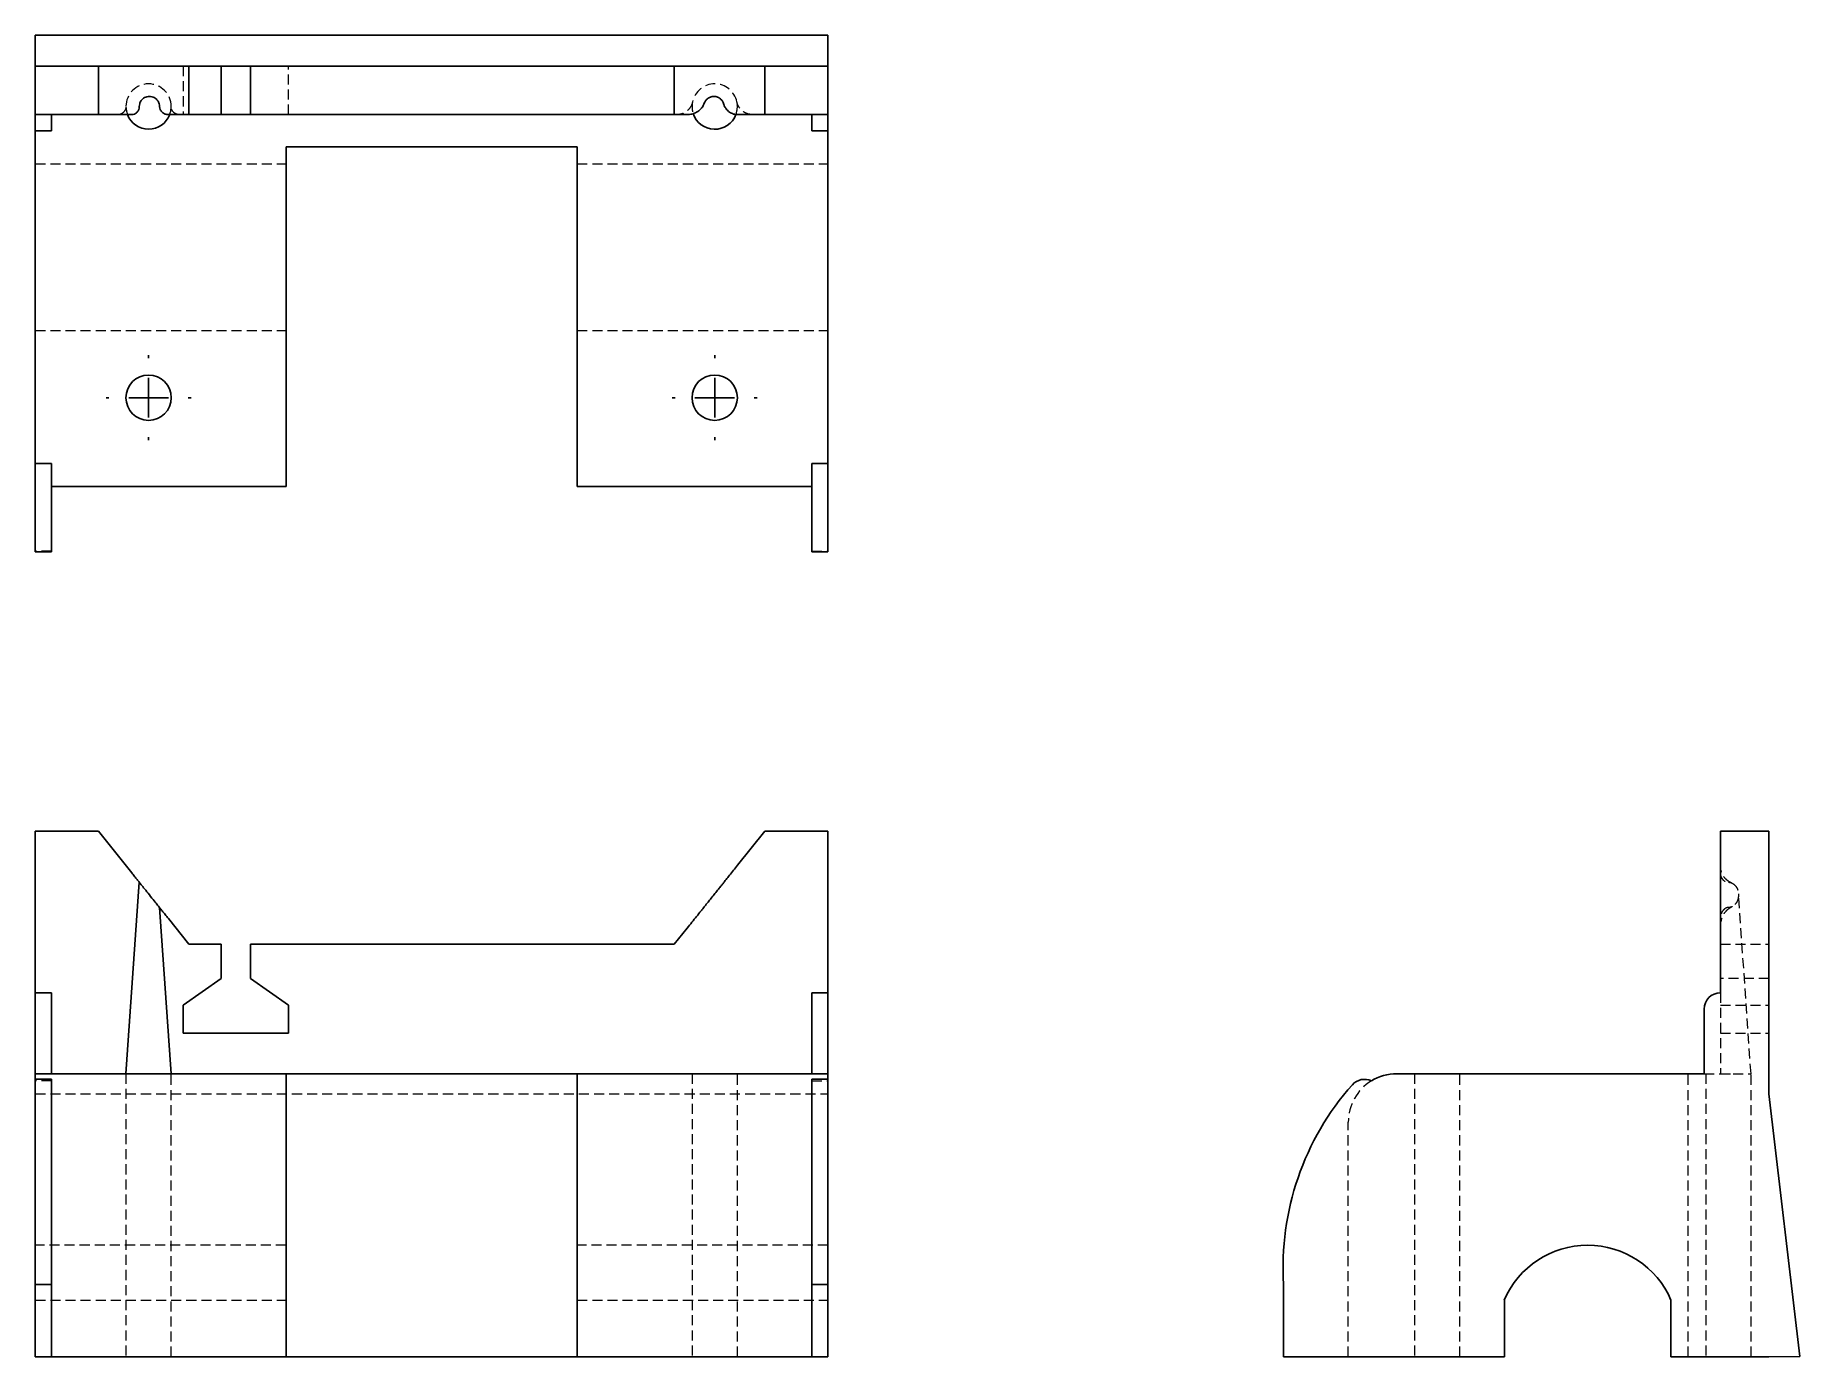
# Model space of a CAD drawing. Header units: millimetres. Extents: x 33 to 256, y 24 to 191.
import ezdxf

# ---------------------------------------------------------------- set-up
doc = ezdxf.new("R2010")
doc.units = ezdxf.units.MM
doc.linetypes.add('HIDDEN', pattern=[1.905, 1.27, -0.635])
doc.layers.add('10', color=7, linetype='Continuous')

# ---------------------------------------------------------------- blocks, each defined once
blk = doc.blocks.new('SW_CENTERMARKSYMBOL_0')
at = {"layer": '10', "color": 0}
for p, q in [((0, 5), (0, 5.36)), ((0, 0), (0, 2.5)), ((-5, 0), (-5.36, 0)), ((0, 0), (-2.5, 0)), ((0, 0), (0, -2.5)), ((0, 0), (2.5, 0)), ((5, 0), (5.36, 0)), ((0, -5), (0, -5.36))]:
    blk.add_line(p, q, dxfattribs=at)
blk = doc.blocks.new('SW_CENTERMARKSYMBOL_1')
at = {"layer": '10', "color": 0}
for p, q in [((0, 5), (0, 5.36)), ((0, 0), (0, 2.5)), ((-5, 0), (-5.36, 0)), ((0, 0), (-2.5, 0)), ((0, 0), (0, -2.5)), ((0, 0), (2.5, 0)), ((5, 0), (5.36, 0)), ((0, -5), (0, -5.36))]:
    blk.add_line(p, q, dxfattribs=at)

msp = doc.modelspace()

# ---------------------------------------------------------------- linework, layer by layer
at = {"color": 7, "linetype": 'Continuous', "lineweight": 25}
for p, q in [((33, 190.59), (133, 190.59)), ((33, 186.7), (33, 190.59)), ((133, 190.59), (133, 186.7)), ((40.96, 186.7), (33, 186.7)), ((33, 180.58), (33, 186.7)), ((40.96, 186.7), (40.96, 180.58)), ((52.39, 186.7), (40.96, 186.7)), ((52.39, 180.58), (52.39, 186.7)), ((56.47, 186.7), (52.39, 186.7)), ((56.47, 180.58), (56.47, 186.7)), ((60.14, 186.7), (56.47, 186.7)), ((60.14, 180.58), (60.14, 186.7)), ((113.61, 186.7), (60.14, 186.7)), ((113.61, 180.58), (113.61, 186.7)), ((113.61, 186.7), (125.04, 186.7)), ((133, 186.7), (125.04, 186.7)), ((125.04, 186.7), (125.04, 180.58)), ((133, 180.58), (133, 186.7)), ((40.96, 180.58), (33, 180.58)), ((33, 178.54), (33, 180.58)), ((35.04, 180.58), (35.04, 178.54)), ((45.18, 180.58), (40.96, 180.58)), ((52.39, 180.58), (49.8, 180.58)), ((56.47, 180.58), (52.39, 180.58)), ((60.14, 180.58), (56.47, 180.58)), ((113.61, 180.58), (60.14, 180.58)), ((113.61, 180.58), (115.24, 180.58)), ((121.6, 180.58), (125.04, 180.58)), ((133, 180.58), (125.04, 180.58)), ((130.96, 178.54), (130.96, 180.58)), ((133, 180.58), (133, 178.54)), ((35.04, 178.54), (33, 178.54)), ((33, 178.54), (33, 139.76)), ((133, 178.54), (130.96, 178.54)), ((133, 178.54), (133, 139.76)), ((101.37, 176.5), (64.63, 176.5)), ((64.63, 176.5), (64.63, 139.76)), ((101.37, 139.76), (101.37, 176.5)), ((33, 139.76), (33, 136.56)), ((64.63, 139.76), (64.63, 133.64)), ((101.37, 133.64), (101.37, 139.76)), ((133, 139.76), (133, 136.56)), ((35.04, 136.56), (33, 136.56)), ((33, 134.15), (33, 136.56)), ((35.04, 136.56), (35.04, 134.15)), ((130.96, 136.56), (133, 136.56)), ((130.96, 134.15), (130.96, 136.56)), ((133, 136.56), (133, 134.15)), ((33, 125.41), (33, 134.15)), ((35.04, 134.15), (35.04, 125.41)), ((64.63, 133.64), (35.04, 133.64)), ((130.96, 133.64), (101.37, 133.64)), ((130.96, 134.15), (130.96, 125.41)), ((133, 125.41), (133, 134.15)), ((33, 125.41), (35.04, 125.41)), ((130.96, 125.41), (133, 125.41)), ((40.96, 90.16), (33, 90.16)), ((33, 90.16), (33, 69.76)), ((45.18, 84.89), (40.96, 90.16)), ((121.6, 85.86), (125.04, 90.16)), ((133, 90.16), (125.04, 90.16)), ((133, 90.16), (133, 69.76)), ((245.58, 90.16), (245.58, 69.76)), ((245.58, 90.16), (251.7, 90.16)), ((251.7, 57), (251.7, 90.16)), ((46.12, 83.71), (44.43, 59.55)), ((50.14, 59.55), (48.68, 80.52)), ((52.39, 75.88), (49.8, 79.12)), ((113.61, 75.88), (115.24, 77.92)), ((56.47, 75.88), (52.39, 75.88)), ((56.47, 71.58), (56.47, 75.88)), ((60.14, 75.88), (60.14, 71.58)), ((113.61, 75.88), (60.14, 75.88)), ((51.67, 68.22), (56.47, 71.58)), ((60.14, 71.58), (64.94, 68.22)), ((33, 69.76), (35.04, 69.76)), ((33, 67.71), (33, 69.76)), ((35.04, 69.76), (35.04, 67.71)), ((133, 69.76), (130.96, 69.76)), ((130.96, 67.71), (130.96, 69.76)), ((133, 69.76), (133, 67.71)), ((33, 67.71), (33, 59.55)), ((35.04, 59.55), (35.04, 67.71)), ((51.67, 64.65), (51.67, 68.22)), ((64.94, 68.22), (64.94, 64.65)), ((130.96, 59.55), (130.96, 67.71)), ((133, 67.71), (133, 59.55)), ((243.54, 67.71), (243.54, 59.55)), ((64.94, 64.65), (51.67, 64.65)), ((33, 59.55), (64.63, 59.55)), ((33, 59.55), (33, 58.85)), ((35.04, 58.85), (33, 58.85)), ((33, 58.16), (33, 58.85)), ((33, 32.96), (33, 58.16)), ((35.04, 58.85), (35.04, 58.16)), ((35.04, 58.16), (35.04, 32.96)), ((64.63, 59.55), (64.63, 53.43)), ((101.37, 59.55), (64.63, 59.55)), ((101.37, 53.43), (101.37, 59.55)), ((101.37, 59.55), (133, 59.55)), ((133, 58.85), (130.96, 58.85)), ((130.96, 58.16), (130.96, 58.85)), ((130.96, 58.16), (130.96, 32.96)), ((133, 59.55), (133, 58.85)), ((133, 58.85), (133, 58.16)), ((133, 32.96), (133, 58.16)), ((243.54, 59.55), (204.76, 59.55)), ((255.59, 23.85), (251.7, 57)), ((64.63, 53.43), (64.63, 23.84)), ((101.37, 23.84), (101.37, 53.43)), ((35.04, 32.96), (33, 32.96)), ((33, 23.84), (33, 32.96)), ((35.04, 32.96), (35.04, 23.84)), ((130.96, 32.96), (133, 32.96)), ((130.96, 32.96), (130.96, 23.84)), ((133, 23.84), (133, 32.96)), ((190.48, 23.84), (190.48, 32.96)), ((218.33, 23.84), (218.33, 30.98)), ((239.35, 30.98), (239.35, 23.84)), ((35.04, 23.84), (33, 23.84)), ((64.63, 23.84), (35.04, 23.84)), ((101.37, 23.84), (64.63, 23.84)), ((130.96, 23.84), (101.37, 23.84)), ((130.96, 23.84), (133, 23.84)), ((218.33, 23.84), (190.48, 23.84)), ((251.7, 23.84), (239.35, 23.84)), ((251.7, 23.84), (255.59, 23.85))]:
    msp.add_line(p, q, dxfattribs=at)
at = {"color": 7, "linetype": 'HIDDEN', "lineweight": 18}
for p, q in [((51.67, 186.7), (51.67, 180.58)), ((64.94, 180.58), (64.94, 186.7)), ((33, 174.35), (64.63, 174.35)), ((101.37, 174.35), (133, 174.35)), ((33, 153.33), (64.63, 153.33)), ((101.37, 153.33), (133, 153.33)), ((35.04, 125.48), (33, 125.48)), ((130.96, 125.48), (133, 125.48)), ((247.85, 82.25), (247.87, 82.13)), ((249.45, 59.55), (247.87, 82.25)), ((247.87, 82.25), (247.87, 82.25)), ((245.58, 75.88), (251.7, 75.88)), ((251.7, 71.58), (245.58, 71.58)), ((245.58, 69.76), (245.58, 59.55)), ((245.58, 68.22), (251.7, 68.22)), ((245.58, 64.65), (251.7, 64.65)), ((35.04, 58.65), (33, 58.65)), ((44.43, 59.55), (44.43, 23.84)), ((50.14, 23.84), (50.14, 59.55)), ((115.86, 59.55), (115.86, 23.84)), ((121.57, 23.84), (121.57, 59.55)), ((130.96, 58.65), (133, 58.65)), ((207.01, 59.55), (207.01, 23.84)), ((212.72, 23.84), (212.72, 59.55)), ((241.5, 23.84), (241.5, 59.55)), ((243.54, 59.55), (245.58, 59.55)), ((243.74, 59.55), (243.74, 23.84)), ((247.19, 59.55), (249.45, 59.55)), ((249.45, 23.84), (249.45, 59.55)), ((33, 57), (133, 57)), ((198.64, 23.84), (198.64, 53.43)), ((64.63, 37.92), (33, 37.92)), ((133, 37.92), (101.37, 37.92)), ((33, 30.98), (64.63, 30.98)), ((101.37, 30.98), (133, 30.98)), ((33, 23.85), (133, 23.85))]:
    msp.add_line(p, q, dxfattribs=at)
at = {"color": 7, "linetype": 'HIDDEN', "lineweight": 18, "flags": 128}
for points in [[(44.43, 181.6), (44.49, 181), (44.62, 180.58)], [(49.95, 180.58), (50.08, 181), (50.14, 181.6)]]:
    msp.add_lwpolyline(points, dxfattribs=at)
at = {"color": 7, "linetype": 'Continuous', "lineweight": 25}
for centre in [(47.29, 144.86), (118.71, 144.86)]:
    msp.add_circle(centre, 2.86, dxfattribs=at)
at = {"color": 7, "linetype": 'HIDDEN', "lineweight": 18}
for centre, radius, start, end in [((47.29, 181.6), 2.86, 0, 180), ((118.71, 181.6), 2.86, 12.0371, 167.9629), ((118.71, 181.6), 2.86, 167.9629, 198.0151), ((118.71, 181.6), 2.86, 339.1075, 12.0371), ((204.76, 53.43), 6.12, 121.5434, 180)]:
    msp.add_arc(centre, radius, start, end, dxfattribs=at)
at = {"color": 7, "linetype": 'Continuous', "lineweight": 25}
for centre, radius, start, end in [((47.29, 181.6), 2.86, 200.9248, 339.0752), ((118.71, 181.6), 2.86, 198.0151, 339.1075), ((245.58, 67.71), 2.04, 90, 180), ((225.1, 35.13), 34.69, 138.4098, 183.5926), ((200.68, 56.8), 2.04, 64.4965, 138.4098), ((204.76, 53.43), 6.12, 90, 121.5434), ((228.84, 26.49), 11.43, 23.1349, 156.8651)]:
    msp.add_arc(centre, radius, start, end, dxfattribs=at)
for points, knots in [([(46.12, 181.6), (46.12, 181.7), (46.13, 181.82), (46.21, 182.08), (46.27, 182.23), (46.48, 182.5), (46.62, 182.63), (46.97, 182.82), (47.18, 182.87), (47.61, 182.87), (47.82, 182.82), (48.18, 182.63), (48.32, 182.5), (48.52, 182.23), (48.59, 182.08), (48.66, 181.82), (48.68, 181.7), (48.68, 181.6)], [0, 0, 0, 0, 0.125, 0.125, 0.25, 0.25, 0.375, 0.375, 0.5, 0.5, 0.625, 0.625, 0.75, 0.75, 0.875, 0.875, 1, 1, 1, 1]), ([(119.83, 181.97), (119.8, 182.07), (119.75, 182.17), (119.63, 182.37), (119.54, 182.47), (119.34, 182.65), (119.21, 182.73), (118.93, 182.84), (118.78, 182.87), (118.47, 182.87), (118.31, 182.85), (118.03, 182.75), (117.9, 182.67), (117.69, 182.5), (117.61, 182.4), (117.47, 182.21), (117.43, 182.11), (117.39, 182.01)], [0, 0, 0, 0, 0.125, 0.125, 0.25, 0.25, 0.375, 0.375, 0.5, 0.5, 0.625, 0.625, 0.75, 0.75, 0.875, 0.875, 1, 1, 1, 1]), ([(45.18, 180.58), (45.29, 180.58), (45.41, 180.6), (45.64, 180.7), (45.75, 180.78), (45.93, 180.98), (46.01, 181.1), (46.1, 181.35), (46.12, 181.48), (46.12, 181.6)], [0, 0, 0, 0, 0.25, 0.25, 0.5, 0.5, 0.75, 0.75, 1, 1, 1, 1]), ([(48.68, 181.6), (48.68, 181.48), (48.7, 181.35), (48.81, 181.1), (48.9, 180.98), (49.11, 180.78), (49.25, 180.7), (49.52, 180.6), (49.67, 180.58), (49.8, 180.58)], [0, 0, 0, 0, 0.25, 0.25, 0.5, 0.5, 0.75, 0.75, 1, 1, 1, 1]), ([(115.24, 180.58), (115.45, 180.58), (115.65, 180.6), (116.04, 180.7), (116.24, 180.78), (116.62, 180.99), (116.8, 181.13), (117.06, 181.4), (117.14, 181.51), (117.28, 181.74), (117.34, 181.87), (117.39, 182.01)], [0, 0, 0, 0, 0.25, 0.25, 0.5, 0.5, 0.75, 0.75, 0.875, 0.875, 1, 1, 1, 1]), ([(119.83, 181.97), (119.86, 181.84), (119.91, 181.73), (120.02, 181.52), (120.08, 181.42), (120.28, 181.15), (120.43, 181.01), (120.75, 180.79), (120.92, 180.71), (121.25, 180.6), (121.43, 180.58), (121.6, 180.58)], [0, 0, 0, 0, 0.125, 0.125, 0.25, 0.25, 0.5, 0.5, 0.75, 0.75, 1, 1, 1, 1]), ([(45.18, 84.89), (45.29, 84.75), (45.41, 84.6), (45.64, 84.31), (45.75, 84.17), (45.93, 83.94), (46.01, 83.85), (46.1, 83.74), (46.12, 83.71), (46.12, 83.71)], [0, 0, 0, 0, 0.25, 0.25, 0.5, 0.5, 0.75, 0.75, 1, 1, 1, 1]), ([(119.83, 83.64), (119.86, 83.69), (119.91, 83.75), (120.02, 83.89), (120.08, 83.97), (120.28, 84.22), (120.43, 84.4), (120.75, 84.8), (120.92, 85.01), (121.25, 85.43), (121.43, 85.65), (121.6, 85.86)], [0, 0, 0, 0, 0.125, 0.125, 0.25, 0.25, 0.5, 0.5, 0.75, 0.75, 1, 1, 1, 1]), ([(46.12, 83.71), (46.12, 83.71), (46.13, 83.7), (46.21, 83.6), (46.27, 83.52), (46.48, 83.27), (46.62, 83.09), (46.97, 82.65), (47.18, 82.38), (47.61, 81.85), (47.82, 81.58), (48.18, 81.14), (48.32, 80.96), (48.52, 80.71), (48.59, 80.63), (48.66, 80.53), (48.68, 80.52), (48.68, 80.52)], [0, 0, 0, 0, 0.125, 0.125, 0.25, 0.25, 0.375, 0.375, 0.5, 0.5, 0.625, 0.625, 0.75, 0.75, 0.875, 0.875, 1, 1, 1, 1]), ([(119.83, 83.64), (119.8, 83.61), (119.75, 83.55), (119.63, 83.39), (119.54, 83.29), (119.34, 83.03), (119.21, 82.88), (118.93, 82.53), (118.78, 82.34), (118.47, 81.95), (118.31, 81.75), (118.03, 81.4), (117.9, 81.24), (117.69, 80.98), (117.61, 80.87), (117.47, 80.7), (117.43, 80.64), (117.39, 80.6)], [0, 0, 0, 0, 0.125, 0.125, 0.25, 0.25, 0.375, 0.375, 0.5, 0.5, 0.625, 0.625, 0.75, 0.75, 0.875, 0.875, 1, 1, 1, 1]), ([(48.68, 80.52), (48.68, 80.52), (48.7, 80.49), (48.81, 80.35), (48.9, 80.24), (49.11, 79.97), (49.25, 79.8), (49.52, 79.46), (49.67, 79.28), (49.8, 79.12)], [0, 0, 0, 0, 0.25, 0.25, 0.5, 0.5, 0.75, 0.75, 1, 1, 1, 1]), ([(115.24, 77.92), (115.45, 78.17), (115.65, 78.42), (116.04, 78.91), (116.24, 79.16), (116.62, 79.64), (116.8, 79.87), (117.06, 80.18), (117.14, 80.28), (117.28, 80.46), (117.34, 80.54), (117.39, 80.6)], [0, 0, 0, 0, 0.25, 0.25, 0.5, 0.5, 0.75, 0.75, 0.875, 0.875, 1, 1, 1, 1])]:
    msp.add_open_spline(points, degree=3, knots=knots, dxfattribs=at)
at = {"color": 7, "linetype": 'HIDDEN', "lineweight": 18}
for points, knots in [([(44.43, 181.6), (44.43, 181.48), (44.41, 181.35), (44.31, 181.1), (44.23, 180.98), (44.03, 180.78), (43.91, 180.7), (43.66, 180.6), (43.53, 180.58), (43.41, 180.58)], [0, 0, 0, 0, 0.25, 0.25, 0.5, 0.5, 0.75, 0.75, 1, 1, 1, 1]), ([(51.17, 180.58), (51.05, 180.58), (50.92, 180.6), (50.66, 180.7), (50.54, 180.78), (50.34, 180.98), (50.26, 181.1), (50.16, 181.35), (50.14, 181.48), (50.14, 181.6)], [0, 0, 0, 0, 0.25, 0.25, 0.5, 0.5, 0.75, 0.75, 1, 1, 1, 1]), ([(115.92, 182.19), (115.87, 181.96), (115.79, 181.75), (115.54, 181.35), (115.39, 181.18), (115.02, 180.88), (114.82, 180.77), (114.38, 180.62), (114.15, 180.58), (113.92, 180.58)], [0, 0, 0, 0, 0.25, 0.25, 0.5, 0.5, 0.75, 0.75, 1, 1, 1, 1]), ([(123.51, 180.58), (123.28, 180.58), (123.05, 180.62), (122.61, 180.77), (122.41, 180.88), (122.04, 181.18), (121.89, 181.35), (121.64, 181.75), (121.56, 181.96), (121.51, 182.19)], [0, 0, 0, 0, 0.25, 0.25, 0.5, 0.5, 0.75, 0.75, 1, 1, 1, 1]), ([(246.97, 83.64), (246.84, 83.69), (246.73, 83.75), (246.52, 83.89), (246.42, 83.97), (246.15, 84.22), (246.01, 84.4), (245.79, 84.8), (245.71, 85.01), (245.6, 85.43), (245.58, 85.65), (245.58, 85.86)], [0, 0, 0, 0, 0.125, 0.125, 0.25, 0.25, 0.5, 0.5, 0.75, 0.75, 1, 1, 1, 1]), ([(245.58, 84.89), (245.58, 84.75), (245.6, 84.6), (245.7, 84.31), (245.78, 84.17), (245.98, 83.94), (246.1, 83.85), (246.35, 83.74), (246.48, 83.71), (246.6, 83.71)], [0, 0, 0, 0, 0.25, 0.25, 0.5, 0.5, 0.75, 0.75, 1, 1, 1, 1]), ([(246.6, 83.71), (246.65, 83.71), (246.78, 83.7), (246.94, 83.66), (247.03, 83.61), (247.07, 83.59)], [0, 0, 0, 0, 0.336905, 0.729403, 1, 1, 1, 1]), ([(246.97, 83.64), (247.07, 83.61), (247.17, 83.55), (247.37, 83.39), (247.47, 83.29), (247.65, 83.03), (247.73, 82.88), (247.84, 82.53), (247.87, 82.34), (247.87, 81.95), (247.85, 81.75), (247.75, 81.4), (247.67, 81.24), (247.5, 80.98), (247.4, 80.87), (247.21, 80.7), (247.11, 80.64), (247.01, 80.6)], [0, 0, 0, 0, 0.125, 0.125, 0.25, 0.25, 0.375, 0.375, 0.5, 0.5, 0.625, 0.625, 0.75, 0.75, 0.875, 0.875, 1, 1, 1, 1]), ([(245.58, 77.92), (245.58, 78.17), (245.6, 78.42), (245.7, 78.91), (245.78, 79.16), (245.99, 79.64), (246.13, 79.87), (246.4, 80.18), (246.51, 80.28), (246.74, 80.46), (246.87, 80.54), (247.01, 80.6)], [0, 0, 0, 0, 0.25, 0.25, 0.5, 0.5, 0.75, 0.75, 0.875, 0.875, 1, 1, 1, 1]), ([(246.6, 80.52), (246.48, 80.52), (246.35, 80.49), (246.1, 80.35), (245.98, 80.24), (245.78, 79.97), (245.7, 79.8), (245.6, 79.46), (245.58, 79.28), (245.58, 79.12)], [0, 0, 0, 0, 0.25, 0.25, 0.5, 0.5, 0.75, 0.75, 1, 1, 1, 1]), ([(247.08, 80.64), (247.04, 80.62), (246.94, 80.57), (246.78, 80.53), (246.65, 80.52), (246.6, 80.52)], [0, 0, 0, 0, 0.293263, 0.673564, 1, 1, 1, 1]), ([(245.58, 59.55), (245.58, 59.55), (245.62, 59.55), (245.77, 59.55), (245.88, 59.55), (246.18, 59.55), (246.35, 59.55), (246.75, 59.55), (246.96, 59.55), (247.19, 59.55)], [0, 0, 0, 0, 0.25, 0.25, 0.5, 0.5, 0.75, 0.75, 1, 1, 1, 1])]:
    msp.add_open_spline(points, degree=3, knots=knots, dxfattribs=at)

# ---------------------------------------------------------------- block references
at = {"layer": '10'}
for name, p in [('SW_CENTERMARKSYMBOL_1', (47.29, 144.86)), ('SW_CENTERMARKSYMBOL_0', (118.71, 144.86))]:
    msp.add_blockref(name, p, dxfattribs=at)

doc.saveas('drawing.dxf')
